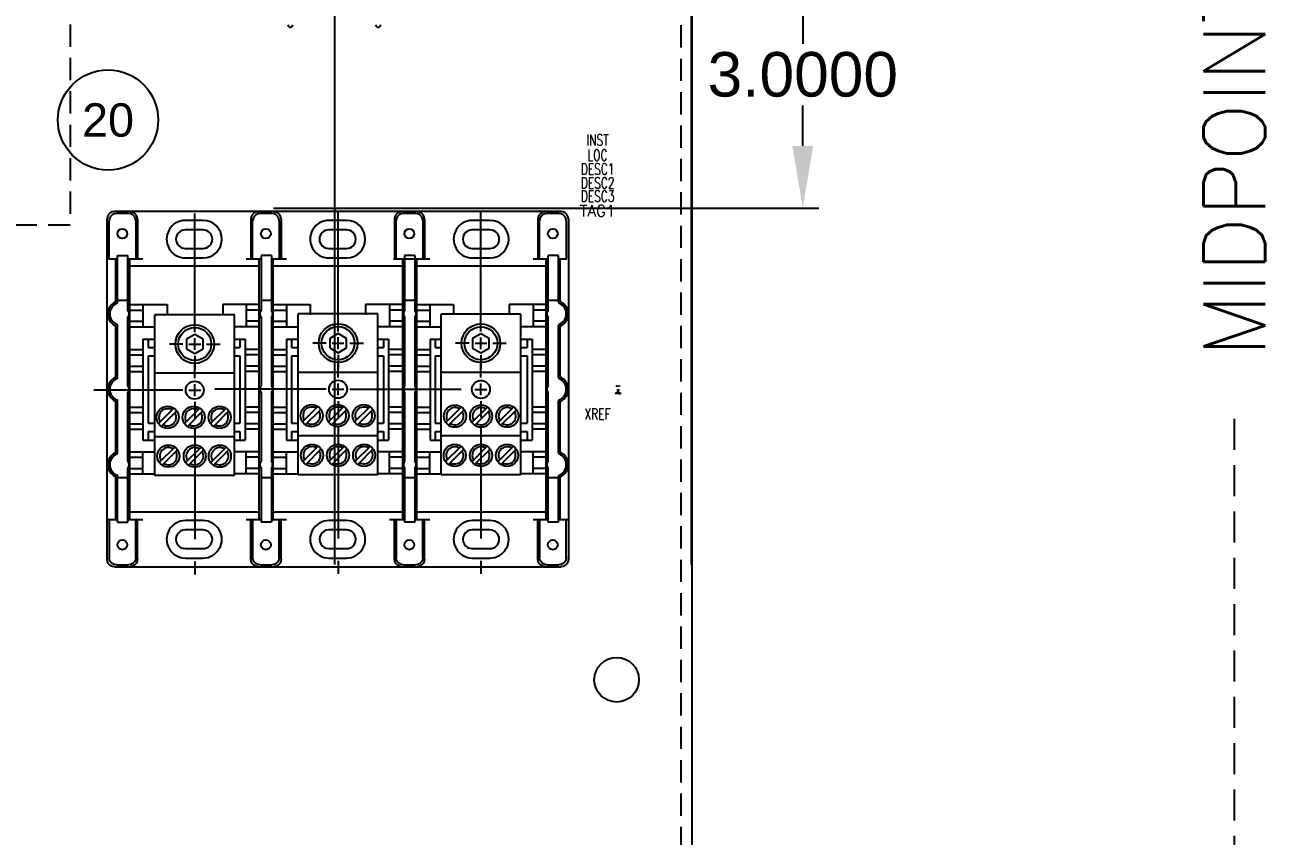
# Model space of a CAD drawing. Header units: inches. Extents: x -0.2 to 94.8, y -0.3 to 60.7.
# Drawn here: x 33.8 to 47.72, y 19.95 to 29.06 of the extents above; entities that cross this region are included whole.
import ezdxf
from ezdxf.enums import TextEntityAlignment as Align

# ---------------------------------------------------------------- set-up
doc = ezdxf.new("R2010")
doc.units = ezdxf.units.IN
doc.header["$MEASUREMENT"] = 0
for name, pattern in [('CENTER', [2, 1.25, -0.25, 0.25, -0.25]), ('HIDDEN', [0.375, 0.25, -0.125]), ('HIDDEN2', [0.1875, 0.125, -0.0625])]:
    doc.linetypes.add(name, pattern=pattern)
for name, color, linetype in [('02___PRT_ALL_AXES', 7, 'Continuous'), ('71', 1, 'Continuous'), ('Centerline', 40, 'CENTER'), ('DEFAULT_2', 8, 'HIDDEN'), ('MISC', 7, 'Continuous'), ('OBJECT', 7, 'Continuous'), ('PB', 7, 'Continuous'), ('PBAL', 52, 'Continuous'), ('PITEM', 20, 'Continuous'), ('PSYMS', 2, 'Continuous')]:
    doc.layers.add(name, color=color, linetype=linetype)
doc.layers.add('MidPoint', color=210, linetype='HIDDEN2', plot=False)
doc.styles.add('Fields', font='simplex.shx', dxfattribs={"height": 0.185})
doc.styles.get("Standard").update_dxf_attribs({"font": 'arial.ttf'})
doc.styles.add('WD', font='romans.shx', dxfattribs={"height": 0.185})
doc.dimstyles.get("Standard").update_dxf_attribs({"dimtxt": 0.18, "dimasz": 0.18, "dimexe": 0.18, "dimexo": 0.0625, "dimgap": 0.09, "dimtad": 0, "dimtih": 1, "dimtoh": 1, "dimdec": 4, "dimzin": 0, "dimdsep": 46, "dimtxsty": 'Standard', "dimcen": 0.09, "dimadec": 0, "dimazin": 0, "dimtfac": 1, "dimtdec": 4, "dimtofl": 0, "dimtmove": 0, "dimatfit": 3, "dimfxl": 1, "dimtolj": 1, "dimtzin": 0, "dimarcsym": 0})

# ---------------------------------------------------------------- blocks, each defined once
blk = doc.blocks.new('RG_Master_Ver_4_2_2')
at = {"layer": 'MidPoint'}
blk.add_line((17.1412, 8.956), (17.1412, 1.581), dxfattribs=at)
at = {"style": 'Fields'}
for tag, p in [('DESCRIPTION_3', (13.1158, 1.307)), ('DRN_3', (15.4724, 1.307)), ('CHK_3', (16.5293, 1.307)), ('APP_3', (17.5522, 1.307)), ('DATE_3', (18.8294, 1.307)), ('DRAWING_DESC', (32.2295, 1.2455)), ('CUSTOMER', (28.9966, 1.2135)), ('DESCRIPTION_2', (13.1158, 0.9513)), ('DRN_2', (15.4724, 0.9513)), ('CHK_2', (16.5293, 0.9513)), ('APP_2', (17.5522, 0.9513)), ('DATE_2', (18.8294, 0.9513)), ('SIZE', (30.7145, 0.8944)), ('DRAWING_#', (32.125, 0.8944)), ('REV', (33.5429, 0.8944)), ('DESCRIPTION_1', (13.1158, 0.5956)), ('DRN_1', (15.4724, 0.5956)), ('CHK_1', (16.5293, 0.5956)), ('APP_1', (17.5522, 0.5956)), ('DATE_1', (18.8294, 0.5956)), ('PROJECT_#', (28.9813, 0.5809)), ('DRN_BY', (30.875, 0.5245)), ('CHK_BY', (31.7615, 0.5245)), ('APP_BY', (32.75, 0.5245)), ('SCALE', (33.6518, 0.5245)), ('PROJECT_NAME', (29.021, 0.1759)), ('SHEETNUM', (32.7527, 0.1759)), ('TTL_SHTS', (33.5471, 0.1759))]:
    blk.add_attdef(tag, text='', height=0.125, dxfattribs=at).set_placement(p, align=Align.CENTER)
at = {"style": 'Fields', "flags": 9}
blk.add_attdef('WD_TB', (9.9529, 0.1939), '', height=0.0638, dxfattribs=at)
at = {"layer": 'MidPoint', "insert": (17.0162, 9.206), "char_height": 0.25, "attachment_point": 1, "rotation": 90, "style": 'Fields'}
blk.add_mtext_dynamic_manual_height_columns('MIDPOINT WILL NOT PRINT', width=5.375, gutter_width=0.575, heights=[0], dxfattribs=at)
blk = doc.blocks.new('*D177')
at = {"layer": 'Defpoints', "color": 0, "transparency": 16777216}
for p in [(36.531, 30), (36.531, 27), (42.531, 27)]:
    blk.add_point(p, dxfattribs=at)
at = {"layer": 'PSYMS', "color": 0, "lineweight": -2, "transparency": 16777216}
for p, q in [((36.594, 30), (42.711, 30)), ((42.531, 29.3), (42.531, 28.845)), ((42.531, 27.7), (42.531, 28.155)), ((36.594, 27), (42.711, 27))]:
    blk.add_line(p, q, dxfattribs=at)
at = {"layer": 'PSYMS', "color": 0, "transparency": 16777216}
for points in [[(42.415, 29.3), (42.648, 29.3), (42.531, 30)], [(42.415, 27.7), (42.648, 27.7), (42.531, 27)]]:
    blk.add_solid(points, dxfattribs=at)
at = {"layer": 'PSYMS', "color": 0, "transparency": 16777216, "insert": (42.531, 28.5), "char_height": 0.5, "attachment_point": 5}
blk.add_mtext('\\A1;3.0000', dxfattribs=at)
blk = doc.blocks.new('HDIN1BFFC')
at = {"layer": 'MISC', "color": 4, "linetype": 'HIDDEN'}
for p in [(23.5, 1.125), (0, -1.125)]:
    blk.add_line(p, (23.5, -1.125), dxfattribs=at)

msp = doc.modelspace()

# ---------------------------------------------------------------- linework, layer by layer
at = {"color": 3, "linetype": 'Continuous'}
msp.add_line((41.28602, 36.17906), (41.28602, 7.23233), dxfattribs=at)
at = {"ltscale": 0.5}
for p, q in [((34.72925, 26.90605), (34.7252, 26.88049)), ((34.7252, 23.05488), (34.7252, 26.88049)), ((34.74099, 26.92907), (34.72925, 26.90605)), ((34.75925, 26.94734), (34.74099, 26.92907)), ((34.7524, 26.88292), (34.74834, 26.85735)), ((34.76412, 26.90592), (34.7524, 26.88292)), ((34.78228, 26.95907), (34.75925, 26.94734)), ((34.78241, 26.9242), (34.76412, 26.90592)), ((34.80783, 26.96313), (34.78228, 26.95907)), ((34.80541, 26.93593), (34.78241, 26.9242)), ((34.83097, 26.93998), (34.80541, 26.93593)), ((39.81791, 26.96313), (34.80783, 26.96313)), ((34.9651, 26.93998), (34.83097, 26.93998)), ((34.99066, 26.93593), (34.9651, 26.93998)), ((35.01053, 26.95583), (34.98499, 26.95988)), ((35.01366, 26.9242), (34.99066, 26.93593)), ((35.03356, 26.94409), (35.01053, 26.95583)), ((35.03195, 26.90592), (35.01366, 26.9242)), ((35.04367, 26.88292), (35.03195, 26.90592)), ((35.05184, 26.92581), (35.03356, 26.94409)), ((35.04773, 26.85735), (35.04367, 26.88292)), ((35.06358, 26.90278), (35.05184, 26.92581)), ((35.06762, 26.87725), (35.06358, 26.90278)), ((35.06762, 26.87725), (35.06762, 26.43235)), ((35.80244, 26.86257), (35.60332, 26.86257)), ((36.34238, 26.90278), (36.33834, 26.87725)), ((36.33834, 26.87725), (36.33834, 26.43235)), ((36.35412, 26.92581), (36.34238, 26.90278)), ((36.3724, 26.94409), (36.35412, 26.92581)), ((36.36229, 26.88292), (36.35823, 26.85735)), ((36.37401, 26.90592), (36.36229, 26.88292)), ((36.39544, 26.95583), (36.3724, 26.94409)), ((36.3923, 26.9242), (36.37401, 26.90592)), ((36.4153, 26.93593), (36.3923, 26.9242)), ((36.42097, 26.95988), (36.39544, 26.95583)), ((36.44086, 26.93998), (36.4153, 26.93593)), ((36.57499, 26.93998), (36.44086, 26.93998)), ((36.60055, 26.93593), (36.57499, 26.93998)), ((36.62042, 26.95583), (36.59488, 26.95988)), ((36.62355, 26.9242), (36.60055, 26.93593)), ((36.64345, 26.94409), (36.62042, 26.95583)), ((36.64184, 26.90592), (36.62355, 26.9242)), ((36.65356, 26.88292), (36.64184, 26.90592)), ((36.66173, 26.92581), (36.64345, 26.94409)), ((36.65762, 26.85735), (36.65356, 26.88292)), ((36.67347, 26.90278), (36.66173, 26.92581)), ((36.67751, 26.87725), (36.67347, 26.90278)), ((36.67751, 26.87725), (36.67751, 26.43235)), ((37.41233, 26.86257), (37.21321, 26.86257)), ((37.95227, 26.90278), (37.94823, 26.87725)), ((37.94823, 26.87725), (37.94823, 26.43235)), ((37.96401, 26.92581), (37.95227, 26.90278)), ((37.98229, 26.94409), (37.96401, 26.92581)), ((37.97218, 26.88292), (37.96812, 26.85735)), ((37.9839, 26.90592), (37.97218, 26.88292)), ((38.00533, 26.95583), (37.98229, 26.94409)), ((38.00219, 26.9242), (37.9839, 26.90592)), ((38.02519, 26.93593), (38.00219, 26.9242)), ((38.03086, 26.95988), (38.00533, 26.95583)), ((38.05075, 26.93998), (38.02519, 26.93593)), ((38.18488, 26.93998), (38.05075, 26.93998)), ((38.21044, 26.93593), (38.18488, 26.93998)), ((38.23031, 26.95583), (38.20477, 26.95988)), ((38.23344, 26.9242), (38.21044, 26.93593)), ((38.25334, 26.94409), (38.23031, 26.95583)), ((38.25173, 26.90592), (38.23344, 26.9242)), ((38.26345, 26.88292), (38.25173, 26.90592)), ((38.27162, 26.92581), (38.25334, 26.94409)), ((38.26751, 26.85735), (38.26345, 26.88292)), ((38.28336, 26.90278), (38.27162, 26.92581)), ((38.2874, 26.87725), (38.28336, 26.90278)), ((38.2874, 26.87725), (38.2874, 26.43235)), ((39.02222, 26.86257), (38.8231, 26.86257)), ((39.56217, 26.90278), (39.55812, 26.87725)), ((39.55812, 26.87725), (39.55812, 26.43235)), ((39.5739, 26.92581), (39.56217, 26.90278)), ((39.59218, 26.94409), (39.5739, 26.92581)), ((39.58207, 26.88292), (39.57801, 26.85735)), ((39.59379, 26.90592), (39.58207, 26.88292)), ((39.61522, 26.95583), (39.59218, 26.94409)), ((39.61208, 26.9242), (39.59379, 26.90592)), ((39.63508, 26.93593), (39.61208, 26.9242)), ((39.64075, 26.95988), (39.61522, 26.95583)), ((39.66064, 26.93998), (39.63508, 26.93593)), ((39.79477, 26.93998), (39.66064, 26.93998)), ((39.82033, 26.93593), (39.79477, 26.93998)), ((39.84347, 26.95907), (39.81791, 26.96313)), ((39.84333, 26.9242), (39.82033, 26.93593)), ((39.86162, 26.90592), (39.84333, 26.9242)), ((39.86649, 26.94734), (39.84347, 26.95907)), ((39.87334, 26.88292), (39.86162, 26.90592)), ((39.88476, 26.92907), (39.86649, 26.94734)), ((39.8774, 26.85735), (39.87334, 26.88292)), ((39.89649, 26.90605), (39.88476, 26.92907)), ((39.90054, 26.88049), (39.89649, 26.90605)), ((39.90054, 26.88049), (39.90054, 23.05488)), ((34.74834, 26.43235), (34.74834, 26.85735)), ((35.04773, 26.85735), (35.04773, 26.43235)), ((35.80145, 26.75703), (35.60233, 26.75703)), ((36.35823, 26.43235), (36.35823, 26.85735)), ((36.65762, 26.85735), (36.65762, 26.43235)), ((37.41134, 26.75703), (37.21222, 26.75703)), ((37.96812, 26.43235), (37.96812, 26.85735)), ((38.26751, 26.85735), (38.26751, 26.43235)), ((39.02123, 26.75703), (38.82211, 26.75703)), ((39.57801, 26.43235), (39.57801, 26.85735)), ((39.8774, 26.85735), (39.8774, 26.43235)), ((34.8433, 25.9453), (34.8433, 26.46919)), ((34.8433, 26.46919), (34.95879, 26.46919)), ((34.95879, 25.85521), (34.95879, 26.46919)), ((35.60233, 26.54796), (35.80145, 26.54796)), ((36.56917, 26.46919), (36.45368, 26.46919)), ((36.45368, 26.46919), (36.45368, 25.85521)), ((36.56917, 26.46919), (36.56917, 25.85521)), ((37.21222, 26.54796), (37.41134, 26.54796)), ((38.06357, 26.46919), (38.06357, 25.85521)), ((38.17906, 26.46919), (38.06357, 26.46919)), ((38.17906, 26.46919), (38.17906, 25.85521)), ((38.82211, 26.54796), (39.02123, 26.54796)), ((39.67396, 25.85521), (39.67396, 26.46919)), ((39.78945, 26.46919), (39.67396, 26.46919)), ((39.78945, 25.94596), (39.78945, 26.46919)), ((34.74064, 26.43235), (34.8433, 26.43235)), ((34.82237, 25.9593), (34.82237, 26.43235)), ((34.95879, 26.43235), (35.12754, 26.43235)), ((36.42853, 26.34783), (34.97525, 26.34783)), ((34.97971, 23.51075), (34.97971, 26.43235)), ((35.60332, 26.44242), (35.80244, 26.44242)), ((36.28543, 26.43235), (36.45368, 26.43235)), ((36.34759, 26.43235), (36.45368, 26.43235)), ((36.43276, 23.51075), (36.43276, 26.43235)), ((36.56917, 26.43235), (36.73743, 26.43235)), ((38.03842, 26.34783), (36.58514, 26.34783)), ((36.5901, 23.51075), (36.5901, 26.43235)), ((37.21321, 26.44242), (37.41233, 26.44242)), ((37.93758, 26.43235), (38.34732, 26.43235)), ((38.04265, 23.51075), (38.04265, 26.43235)), ((38.17906, 26.43235), (38.34732, 26.43235)), ((39.64831, 26.34783), (38.19503, 26.34783)), ((38.19999, 23.51075), (38.19999, 26.43235)), ((38.8231, 26.44242), (39.02222, 26.44242)), ((39.50521, 26.43235), (39.67396, 26.43235)), ((39.65304, 23.51075), (39.65304, 26.43235)), ((39.78945, 26.43235), (39.8837, 26.43235)), ((39.81038, 25.9593), (39.81038, 26.43235)), ((34.95879, 25.96292), (34.8433, 25.96292)), ((34.97971, 25.91824), (35.40093, 25.91824)), ((35.12754, 25.91824), (35.12754, 25.66934)), ((35.40093, 25.91824), (35.40093, 25.80362)), ((36.02349, 25.91824), (36.02349, 25.80362)), ((36.43325, 25.91824), (36.02349, 25.91824)), ((36.28543, 25.91824), (36.28543, 25.66934)), ((36.56917, 25.96292), (36.45368, 25.96292)), ((36.5901, 25.91824), (37.00179, 25.91824)), ((36.73743, 25.91824), (36.73743, 25.66934)), ((37.00179, 25.91824), (37.00179, 25.80362)), ((37.62434, 25.91824), (37.62434, 25.80362)), ((38.04265, 25.91824), (37.62434, 25.91824)), ((37.89532, 25.91824), (37.89532, 25.66934)), ((38.17906, 25.96292), (38.06357, 25.96292)), ((38.19949, 25.91824), (38.61253, 25.91824)), ((38.34732, 25.91824), (38.34732, 25.66934)), ((38.61253, 25.91824), (38.61253, 25.81215)), ((39.23508, 25.91824), (39.23508, 25.81216)), ((39.65304, 25.91824), (39.23508, 25.91824)), ((39.50521, 25.91824), (39.50521, 25.66934)), ((39.78945, 25.96292), (39.67396, 25.96292)), ((34.95879, 25.00895), (34.95879, 25.77195)), ((34.97971, 25.85651), (35.12754, 25.85651)), ((35.26166, 23.99859), (35.26166, 25.80362)), ((36.1561, 25.80362), (35.26166, 25.80362)), ((36.1561, 23.99859), (36.1561, 25.80362)), ((36.43325, 25.85651), (36.28543, 25.85651)), ((36.45368, 25.77195), (36.45368, 25.00895)), ((36.56917, 25.77195), (36.56917, 25.00895)), ((36.5901, 25.85651), (36.73743, 25.85651)), ((37.76368, 25.8135), (36.86924, 25.81349)), ((36.86924, 24.00847), (36.86924, 25.8135)), ((37.76368, 24.00847), (37.76368, 25.8135)), ((38.04265, 25.85651), (37.89532, 25.85651)), ((38.06357, 25.77195), (38.06357, 25.00895)), ((38.17906, 25.77195), (38.17906, 25.00895)), ((38.19949, 25.85651), (38.34732, 25.85651)), ((39.36674, 25.81216), (38.4723, 25.81215)), ((38.4723, 24.00713), (38.4723, 25.81215)), ((39.36674, 24.00713), (39.36674, 25.81216)), ((39.65304, 25.85651), (39.50521, 25.85651)), ((39.67396, 25.00895), (39.67396, 25.77195)), ((34.82237, 25.11304), (34.82237, 25.66786)), ((34.8433, 25.09904), (34.8433, 25.68186)), ((34.97971, 25.73106), (35.12754, 25.73106)), ((34.97971, 25.66934), (35.26166, 25.66934)), ((36.43325, 25.66934), (36.1561, 25.66934)), ((36.43325, 25.73106), (36.28543, 25.73106)), ((36.5901, 25.73106), (36.73743, 25.73106)), ((36.5901, 25.66934), (36.86924, 25.66934)), ((38.04265, 25.66934), (37.76368, 25.66934)), ((38.04265, 25.73106), (37.89532, 25.73106)), ((38.19949, 25.73106), (38.34732, 25.73106)), ((38.19949, 25.66934), (38.4723, 25.66934)), ((39.65304, 25.66934), (39.36674, 25.66934)), ((39.65304, 25.73106), (39.50521, 25.73106)), ((39.78945, 25.09904), (39.78945, 25.68186)), ((39.81038, 25.11304), (39.81038, 25.66786)), ((35.126, 25.52946), (35.26166, 25.52946)), ((35.126, 25.52946), (35.126, 24.39745)), ((35.18406, 25.52946), (35.18406, 25.43538)), ((35.70888, 25.58256), (35.61579, 25.52881)), ((35.61579, 25.52881), (35.61579, 25.42133)), ((35.80197, 25.52881), (35.70888, 25.58256)), ((35.80197, 25.42133), (35.80197, 25.52881)), ((36.1561, 25.52946), (36.27276, 25.52946)), ((36.2147, 25.52946), (36.2147, 25.43538)), ((36.27276, 25.52946), (36.27276, 24.39745)), ((36.73728, 25.52946), (36.73728, 24.39745)), ((36.73728, 25.52946), (36.86924, 25.52946)), ((36.79534, 25.52946), (36.79534, 25.43538)), ((37.31646, 25.59244), (37.22337, 25.53869)), ((37.22337, 25.53869), (37.22337, 25.4312)), ((37.40955, 25.53869), (37.31646, 25.59244)), ((37.40955, 25.4312), (37.40955, 25.53869)), ((37.76368, 25.52946), (37.88404, 25.52946)), ((37.82598, 25.52946), (37.82598, 25.43538)), ((37.88404, 25.52946), (37.88404, 24.39745)), ((38.34855, 25.52946), (38.4723, 25.52946)), ((38.34855, 25.52946), (38.34855, 24.39745)), ((38.40662, 25.52946), (38.40662, 25.43538)), ((38.91952, 25.5911), (38.82644, 25.53735)), ((38.82644, 25.53735), (38.82644, 25.42986)), ((39.01261, 25.53735), (38.91952, 25.5911)), ((39.01261, 25.42986), (39.01261, 25.53735)), ((39.36674, 25.52946), (39.49532, 25.52946)), ((39.43725, 25.52946), (39.43725, 25.43538)), ((39.49532, 25.52946), (39.49532, 24.39745)), ((34.97971, 25.41534), (35.126, 25.41534)), ((34.97971, 25.35361), (35.12754, 25.35361)), ((35.18406, 25.43538), (35.26166, 25.43538)), ((35.18406, 25.34131), (35.26166, 25.34131)), ((35.18406, 25.34131), (35.18406, 24.58559)), ((35.61579, 25.42133), (35.70888, 25.36758)), ((35.70888, 25.36758), (35.80197, 25.42133)), ((36.1561, 25.43538), (36.2147, 25.43538)), ((36.1561, 25.34131), (36.2147, 25.34131)), ((36.2147, 25.34131), (36.2147, 24.58559)), ((36.43325, 25.41534), (36.27276, 25.41534)), ((36.43325, 25.35361), (36.28543, 25.35361)), ((36.5901, 25.41534), (36.73728, 25.41534)), ((36.5901, 25.35361), (36.73743, 25.35361)), ((36.79534, 25.43538), (36.86924, 25.43538)), ((36.79534, 25.34131), (36.79534, 24.58559)), ((36.79534, 25.34131), (36.86924, 25.34131)), ((37.22337, 25.4312), (37.31646, 25.37746)), ((37.31646, 25.37746), (37.40955, 25.4312)), ((37.76368, 25.43538), (37.82598, 25.43538)), ((37.76368, 25.34131), (37.82598, 25.34131)), ((37.82598, 25.34131), (37.82598, 24.58559)), ((38.04265, 25.41534), (37.88404, 25.41534)), ((38.04265, 25.35361), (37.89532, 25.35361)), ((38.19949, 25.41534), (38.34855, 25.41534)), ((38.19949, 25.35361), (38.34732, 25.35361)), ((38.40662, 25.43538), (38.4723, 25.43538)), ((38.40662, 25.34131), (38.4723, 25.34131)), ((38.40662, 25.34131), (38.40662, 24.58559)), ((38.82644, 25.42986), (38.91952, 25.37612)), ((38.91952, 25.37612), (39.01261, 25.42986)), ((39.36674, 25.43538), (39.43725, 25.43538)), ((39.36674, 25.34131), (39.43725, 25.34131)), ((39.43725, 25.34131), (39.43725, 24.58559)), ((39.65304, 25.41534), (39.49532, 25.41534)), ((39.65304, 25.35361), (39.50521, 25.35361)), ((34.97971, 25.22817), (35.12754, 25.22817)), ((36.43325, 25.22817), (36.28543, 25.22817)), ((36.5901, 25.22817), (36.73743, 25.22817)), ((38.04265, 25.22817), (37.89532, 25.22817)), ((38.19949, 25.22817), (38.34732, 25.22817)), ((39.65304, 25.22817), (39.50521, 25.22817)), ((34.97971, 25.16644), (35.126, 25.16644)), ((36.1561, 25.14652), (35.26166, 25.14652)), ((36.43325, 25.16644), (36.27276, 25.16644)), ((36.5901, 25.16644), (36.73728, 25.16644)), ((37.76368, 25.1564), (36.86924, 25.1564)), ((38.04265, 25.16644), (37.88404, 25.16644)), ((38.19949, 25.16644), (38.34855, 25.16644)), ((39.36674, 25.15506), (38.4723, 25.15506)), ((39.65304, 25.16644), (39.49532, 25.16644)), ((34.95879, 24.16268), (34.95879, 24.92569)), ((36.45368, 24.92569), (36.45368, 24.16268)), ((36.56917, 24.92569), (36.56917, 24.16268)), ((38.06357, 24.92569), (38.06357, 24.16268)), ((38.17906, 24.92569), (38.17906, 24.16268)), ((39.67396, 24.16268), (39.67396, 24.92569)), ((34.82237, 24.26678), (34.82237, 24.82159)), ((34.8433, 24.25278), (34.8433, 24.8356)), ((35.63681, 24.8867), (35.63681, 24.8867)), ((35.63681, 24.8867), (35.63681, 24.8867)), ((35.63681, 24.8867), (35.63681, 24.8867)), ((35.63681, 24.8867), (35.63681, 24.8867)), ((35.63681, 24.8867), (35.63681, 24.8867)), ((36.91747, 24.60046), (37.09059, 24.77359)), ((36.91747, 24.60046), (37.09059, 24.77359)), ((37.20984, 24.60039), (37.38297, 24.77352)), ((37.20984, 24.60039), (37.38297, 24.77352)), ((37.24439, 24.89658), (37.24439, 24.89658)), ((37.24439, 24.89658), (37.24439, 24.89658)), ((37.24439, 24.89658), (37.24439, 24.89658)), ((37.24439, 24.89658), (37.24439, 24.89658)), ((37.24439, 24.89658), (37.24439, 24.89658)), ((39.78945, 24.25278), (39.78945, 24.8356)), ((39.81038, 24.26678), (39.81038, 24.82159)), ((34.97971, 24.7682), (35.126, 24.7682)), ((34.97971, 24.70647), (35.12754, 24.70647)), ((35.30145, 24.58215), (35.47458, 24.75528)), ((35.33313, 24.55048), (35.50625, 24.7236)), ((35.59383, 24.58208), (35.76695, 24.75521)), ((35.62551, 24.55041), (35.79863, 24.72353)), ((35.91791, 24.55041), (36.09103, 24.72353)), ((36.43325, 24.7682), (36.27276, 24.7682)), ((36.43325, 24.70647), (36.28543, 24.70647)), ((36.5901, 24.7682), (36.73728, 24.7682)), ((36.5901, 24.70647), (36.73743, 24.70647)), ((36.94915, 24.56879), (37.12227, 24.74191)), ((36.94915, 24.56879), (37.12227, 24.74191)), ((37.24152, 24.56872), (37.41464, 24.74184)), ((37.24152, 24.56872), (37.41464, 24.74184)), ((37.53392, 24.56872), (37.70704, 24.74184)), ((37.53392, 24.56872), (37.70704, 24.74184)), ((38.04265, 24.7682), (37.88404, 24.7682)), ((38.04265, 24.70647), (37.89532, 24.70647)), ((38.19949, 24.7682), (38.34855, 24.7682)), ((38.19949, 24.70647), (38.34732, 24.70647)), ((38.52591, 24.59491), (38.69904, 24.76803)), ((38.5576, 24.56323), (38.73072, 24.73635)), ((38.81923, 24.59484), (38.99236, 24.76796)), ((38.85091, 24.56316), (39.02403, 24.73629)), ((39.14426, 24.56316), (39.31738, 24.73629)), ((39.65304, 24.7682), (39.49532, 24.7682)), ((39.65304, 24.70647), (39.50521, 24.70647)), ((34.97971, 24.58102), (35.12754, 24.58102)), ((34.97971, 24.5193), (35.126, 24.5193)), ((35.18406, 24.58559), (35.26166, 24.58559)), ((36.1561, 24.58559), (36.2147, 24.58559)), ((36.43325, 24.5193), (36.27276, 24.5193)), ((36.43325, 24.58102), (36.28543, 24.58102)), ((36.5901, 24.58102), (36.73743, 24.58102)), ((36.5901, 24.5193), (36.73728, 24.5193)), ((36.79534, 24.58559), (36.86924, 24.58559)), ((37.76368, 24.58559), (37.82598, 24.58559)), ((38.04265, 24.5193), (37.88404, 24.5193)), ((38.04265, 24.58102), (37.89532, 24.58102)), ((38.19949, 24.58102), (38.34732, 24.58102)), ((38.19949, 24.5193), (38.34855, 24.5193)), ((38.40662, 24.58559), (38.4723, 24.58559)), ((39.36674, 24.58559), (39.43725, 24.58559)), ((39.65304, 24.5193), (39.49532, 24.5193)), ((39.65304, 24.58102), (39.50521, 24.58102)), ((35.126, 24.39745), (35.26166, 24.39745)), ((35.18406, 24.49152), (35.26166, 24.49152)), ((35.18406, 24.49152), (35.18406, 24.39745)), ((36.1561, 24.43467), (35.26166, 24.43466)), ((36.1561, 24.49152), (36.2147, 24.49152)), ((36.1561, 24.39745), (36.27276, 24.39745)), ((36.2147, 24.49152), (36.2147, 24.39745)), ((36.73728, 24.39745), (36.86924, 24.39745)), ((36.79534, 24.49152), (36.79534, 24.39745)), ((36.79534, 24.49152), (36.86924, 24.49152)), ((37.76368, 24.44455), (36.86924, 24.44454)), ((37.76368, 24.49152), (37.82598, 24.49152)), ((37.76368, 24.39745), (37.88404, 24.39745)), ((37.82598, 24.49152), (37.82598, 24.39745)), ((38.34855, 24.39745), (38.4723, 24.39745)), ((38.40662, 24.49152), (38.4723, 24.49152)), ((38.40662, 24.49152), (38.40662, 24.39745)), ((39.36674, 24.4432), (38.4723, 24.4432)), ((39.36674, 24.49152), (39.43725, 24.49152)), ((39.36674, 24.39745), (39.49532, 24.39745)), ((39.43725, 24.49152), (39.43725, 24.39745)), ((34.97971, 24.2653), (35.26166, 24.2653)), ((35.12754, 24.0164), (35.12754, 24.2653)), ((35.31024, 24.14597), (35.48337, 24.3191)), ((35.34193, 24.11429), (35.51505, 24.28742)), ((35.60648, 24.1459), (35.7796, 24.31903)), ((35.63816, 24.11422), (35.81128, 24.28735)), ((35.91897, 24.11422), (36.0921, 24.28735)), ((36.43325, 24.2653), (36.1561, 24.2653)), ((36.28543, 24.0164), (36.28543, 24.2653)), ((36.5901, 24.2653), (36.86924, 24.2653)), ((36.73743, 24.0164), (36.73743, 24.2653)), ((36.92169, 24.15585), (37.09481, 24.32898)), ((36.92169, 24.15585), (37.09481, 24.32898)), ((36.95337, 24.12417), (37.12649, 24.2973)), ((37.21406, 24.15578), (37.38718, 24.32891)), ((37.21406, 24.15578), (37.38718, 24.32891)), ((37.24574, 24.1241), (37.41886, 24.29723)), ((37.24574, 24.1241), (37.41886, 24.29723)), ((37.53814, 24.1241), (37.71126, 24.29723)), ((37.53814, 24.1241), (37.71126, 24.29723)), ((38.04265, 24.2653), (37.76368, 24.2653)), ((37.89532, 24.0164), (37.89532, 24.2653)), ((38.19949, 24.2653), (38.4723, 24.2653)), ((38.34732, 24.0164), (38.34732, 24.2653)), ((38.52381, 24.15451), (38.69693, 24.32763)), ((38.55549, 24.12283), (38.72861, 24.29596)), ((38.81712, 24.15444), (38.99025, 24.32757)), ((38.84881, 24.12276), (39.02193, 24.29589)), ((39.14215, 24.12276), (39.31527, 24.29589)), ((39.65304, 24.2653), (39.36674, 24.2653)), ((39.50521, 24.0164), (39.50521, 24.2653)), ((34.95879, 23.47391), (34.95879, 24.07943)), ((34.97971, 24.20357), (35.12754, 24.20357)), ((34.97971, 24.07813), (35.12754, 24.07813)), ((36.43325, 24.20357), (36.28543, 24.20357)), ((36.43325, 24.07813), (36.28543, 24.07813)), ((36.45368, 24.07943), (36.45368, 23.47391)), ((36.56917, 24.07943), (36.56917, 23.47391)), ((36.5901, 24.20357), (36.73743, 24.20357)), ((36.5901, 24.07813), (36.73743, 24.07813)), ((38.04265, 24.20357), (37.89532, 24.20357)), ((38.04265, 24.07813), (37.89532, 24.07813)), ((38.06357, 24.07943), (38.06357, 23.47391)), ((38.17906, 24.07943), (38.17906, 23.47391)), ((38.19949, 24.20357), (38.34732, 24.20357)), ((38.19949, 24.07813), (38.34732, 24.07813)), ((39.65304, 24.20357), (39.50521, 24.20357)), ((39.65304, 24.07813), (39.50521, 24.07813)), ((39.67396, 23.47391), (39.67396, 24.07943)), ((34.82237, 23.51075), (34.82237, 23.97533)), ((34.8433, 23.47391), (34.8433, 23.98933)), ((34.95879, 23.97171), (34.8433, 23.97171)), ((34.97971, 24.0164), (35.26166, 24.0164)), ((36.15574, 23.99859), (35.26166, 23.99859)), ((36.43325, 24.0164), (36.1561, 24.0164)), ((36.56917, 23.97171), (36.45368, 23.97171)), ((36.5901, 24.0164), (36.86924, 24.0164)), ((37.76209, 24.00847), (36.86924, 24.00847)), ((38.04265, 24.0164), (37.76368, 24.0164)), ((38.17906, 23.97171), (38.06357, 23.97171)), ((38.19949, 24.0164), (38.4723, 24.0164)), ((39.36491, 24.00713), (38.4723, 24.00713)), ((39.65304, 24.0164), (39.36674, 24.0164)), ((39.78945, 23.97171), (39.67396, 23.97171)), ((39.78945, 23.47391), (39.78945, 23.98933)), ((39.81038, 23.51075), (39.81038, 23.97533)), ((36.42853, 23.58751), (34.97525, 23.5875)), ((38.03842, 23.58751), (36.58514, 23.5875)), ((39.64831, 23.58751), (38.19503, 23.5875)), ((34.73139, 23.50688), (34.8433, 23.50688)), ((34.74834, 23.50688), (34.74834, 23.07802)), ((34.8433, 23.47391), (34.95879, 23.47391)), ((34.95879, 23.50688), (35.12754, 23.50688)), ((35.04773, 23.07802), (35.04773, 23.50688)), ((35.06762, 23.05812), (35.06762, 23.50688)), ((35.80145, 23.38741), (35.60233, 23.38741)), ((35.80244, 23.49294), (35.60332, 23.49294)), ((36.28543, 23.50688), (36.45368, 23.50688)), ((36.33834, 23.05812), (36.33834, 23.50688)), ((36.35823, 23.50688), (36.35823, 23.07802)), ((36.56917, 23.47391), (36.45368, 23.47391)), ((36.56917, 23.50688), (36.73743, 23.50688)), ((36.65762, 23.07802), (36.65762, 23.50688)), ((36.67751, 23.05812), (36.67751, 23.50688)), ((37.41134, 23.38741), (37.21222, 23.38741)), ((37.41233, 23.49294), (37.21321, 23.49294)), ((37.89532, 23.50688), (38.06357, 23.50688)), ((37.94823, 23.05812), (37.94823, 23.50688)), ((37.96812, 23.50688), (37.96812, 23.07802)), ((38.17906, 23.47391), (38.06357, 23.47391)), ((38.17906, 23.50688), (38.34732, 23.50688)), ((38.26751, 23.07802), (38.26751, 23.50688)), ((38.2874, 23.05812), (38.2874, 23.50688)), ((39.02123, 23.38741), (38.82211, 23.38741)), ((39.02222, 23.49294), (38.8231, 23.49294)), ((39.50521, 23.50688), (39.67396, 23.50688)), ((39.55812, 23.05812), (39.55812, 23.50688)), ((39.57801, 23.50688), (39.57801, 23.07802)), ((39.78945, 23.47391), (39.67396, 23.47391)), ((39.78945, 23.50688), (39.89435, 23.50688)), ((39.8774, 23.07802), (39.8774, 23.50688)), ((35.60233, 23.17833), (35.80145, 23.17833)), ((37.21222, 23.17833), (37.41134, 23.17833)), ((38.82211, 23.17833), (39.02123, 23.17833)), ((34.72925, 23.02932), (34.7252, 23.05488)), ((34.74099, 23.0063), (34.72925, 23.02932)), ((34.75925, 22.98803), (34.74099, 23.0063)), ((34.7524, 23.05245), (34.74834, 23.07802)), ((34.76412, 23.02945), (34.7524, 23.05245)), ((34.78228, 22.97629), (34.75925, 22.98803)), ((34.78241, 23.01117), (34.76412, 23.02945)), ((34.80783, 22.97224), (34.78228, 22.97629)), ((34.80541, 22.99944), (34.78241, 23.01117)), ((34.83097, 22.99539), (34.80541, 22.99944)), ((34.80783, 22.97224), (39.81791, 22.97224)), ((34.83097, 22.99539), (34.9651, 22.99539)), ((34.99066, 22.99944), (34.9651, 22.99539)), ((35.01053, 22.97954), (34.98499, 22.97549)), ((35.01366, 23.01117), (34.99066, 22.99944)), ((35.03356, 22.99128), (35.01053, 22.97954)), ((35.03195, 23.02945), (35.01366, 23.01117)), ((35.04367, 23.05245), (35.03195, 23.02945)), ((35.05184, 23.00956), (35.03356, 22.99128)), ((35.04773, 23.07802), (35.04367, 23.05245)), ((35.06358, 23.03259), (35.05184, 23.00956)), ((35.06762, 23.05812), (35.06358, 23.03259)), ((35.60332, 23.0728), (35.80244, 23.0728)), ((36.34238, 23.03259), (36.33834, 23.05812)), ((36.35412, 23.00956), (36.34238, 23.03259)), ((36.3724, 22.99128), (36.35412, 23.00956)), ((36.36229, 23.05245), (36.35823, 23.07802)), ((36.37401, 23.02945), (36.36229, 23.05245)), ((36.39544, 22.97954), (36.3724, 22.99128)), ((36.3923, 23.01117), (36.37401, 23.02945)), ((36.4153, 22.99944), (36.3923, 23.01117)), ((36.42097, 22.97549), (36.39544, 22.97954)), ((36.44086, 22.99539), (36.4153, 22.99944)), ((36.44086, 22.99539), (36.57499, 22.99539)), ((36.60055, 22.99944), (36.57499, 22.99539)), ((36.62042, 22.97954), (36.59488, 22.97549)), ((36.62355, 23.01117), (36.60055, 22.99944)), ((36.64345, 22.99128), (36.62042, 22.97954)), ((36.64184, 23.02945), (36.62355, 23.01117)), ((36.65356, 23.05245), (36.64184, 23.02945)), ((36.66173, 23.00956), (36.64345, 22.99128)), ((36.65762, 23.07802), (36.65356, 23.05245)), ((36.67347, 23.03259), (36.66173, 23.00956)), ((36.67751, 23.05812), (36.67347, 23.03259)), ((37.21321, 23.0728), (37.41233, 23.0728)), ((37.95227, 23.03259), (37.94823, 23.05812)), ((37.96401, 23.00956), (37.95227, 23.03259)), ((37.98229, 22.99128), (37.96401, 23.00956)), ((37.97218, 23.05245), (37.96812, 23.07802)), ((37.9839, 23.02945), (37.97218, 23.05245)), ((38.00533, 22.97954), (37.98229, 22.99128)), ((38.00219, 23.01117), (37.9839, 23.02945)), ((38.02519, 22.99944), (38.00219, 23.01117)), ((38.03086, 22.97549), (38.00533, 22.97954)), ((38.05075, 22.99539), (38.02519, 22.99944)), ((38.05075, 22.99539), (38.18488, 22.99539)), ((38.21044, 22.99944), (38.18488, 22.99539)), ((38.23031, 22.97954), (38.20477, 22.97549)), ((38.23344, 23.01117), (38.21044, 22.99944)), ((38.25334, 22.99128), (38.23031, 22.97954)), ((38.25173, 23.02945), (38.23344, 23.01117)), ((38.26345, 23.05245), (38.25173, 23.02945)), ((38.27162, 23.00956), (38.25334, 22.99128)), ((38.26751, 23.07802), (38.26345, 23.05245)), ((38.28336, 23.03259), (38.27162, 23.00956)), ((38.2874, 23.05812), (38.28336, 23.03259)), ((38.8231, 23.0728), (39.02222, 23.0728)), ((39.56217, 23.03259), (39.55812, 23.05812)), ((39.5739, 23.00956), (39.56217, 23.03259)), ((39.59218, 22.99128), (39.5739, 23.00956)), ((39.58207, 23.05245), (39.57801, 23.07802)), ((39.59379, 23.02945), (39.58207, 23.05245)), ((39.61522, 22.97954), (39.59218, 22.99128)), ((39.61208, 23.01117), (39.59379, 23.02945)), ((39.63508, 22.99944), (39.61208, 23.01117)), ((39.64075, 22.97549), (39.61522, 22.97954)), ((39.66064, 22.99539), (39.63508, 22.99944)), ((39.66064, 22.99539), (39.79477, 22.99539)), ((39.82033, 22.99944), (39.79477, 22.99539)), ((39.84347, 22.97629), (39.81791, 22.97224)), ((39.84333, 23.01117), (39.82033, 22.99944)), ((39.86162, 23.02945), (39.84333, 23.01117)), ((39.86649, 22.98803), (39.84347, 22.97629)), ((39.87334, 23.05245), (39.86162, 23.02945)), ((39.88476, 23.0063), (39.86649, 22.98803)), ((39.8774, 23.07802), (39.87334, 23.05245)), ((39.89649, 23.02932), (39.88476, 23.0063)), ((39.90054, 23.05488), (39.89649, 23.02932))]:
    msp.add_line(p, q, dxfattribs=at)
for points in [[(37.50224, 24.60039), (37.67536, 24.77352)], [(37.50224, 24.60039), (37.67536, 24.77352)], [(35.88622, 24.58208), (36.05935, 24.75521)], [(39.11258, 24.59484), (39.2857, 24.76796)], [(35.88729, 24.1459), (36.06042, 24.31903)], [(37.50646, 24.15578), (37.67958, 24.32891)], [(37.50646, 24.15578), (37.67958, 24.32891)], [(39.11047, 24.15444), (39.28359, 24.32757)]]:
    msp.add_lwpolyline(points, dxfattribs=at)
for centre, radius in [((34.89631, 26.71413), 0.05489), ((36.50625, 26.71419), 0.05484), ((38.11614, 26.71418), 0.05484), ((39.72612, 26.7143), 0.05475), ((35.70895, 25.47505), 0.21752), ((35.70891, 25.47517), 0.18565), ((37.31654, 25.48493), 0.21752), ((37.31649, 25.48505), 0.18565), ((38.9196, 25.48359), 0.21752), ((38.91955, 25.4837), 0.18565), ((35.70879, 24.95744), 0.10101), ((37.31637, 24.96732), 0.10101), ((38.91944, 24.96598), 0.10101), ((35.40383, 24.65281), 0.12448), ((35.69618, 24.65279), 0.1245), ((35.98857, 24.65262), 0.1245), ((37.01984, 24.67112), 0.12448), ((37.01984, 24.67112), 0.12448), ((37.31219, 24.6711), 0.1245), ((37.31219, 24.6711), 0.1245), ((37.60459, 24.67093), 0.1245), ((37.60459, 24.67093), 0.1245), ((38.62829, 24.66557), 0.12448), ((38.92158, 24.66554), 0.1245), ((39.21492, 24.66537), 0.1245), ((35.41262, 24.21663), 0.12448), ((35.70883, 24.21661), 0.1245), ((35.98964, 24.21644), 0.1245), ((37.02406, 24.22651), 0.12448), ((37.02406, 24.22651), 0.12448), ((37.31641, 24.22649), 0.1245), ((37.31641, 24.22649), 0.1245), ((37.60881, 24.22632), 0.1245), ((37.60881, 24.22632), 0.1245), ((38.62618, 24.22517), 0.12448), ((38.91947, 24.22514), 0.1245), ((39.21282, 24.22498), 0.1245), ((34.89646, 23.22115), 0.05474), ((36.50632, 23.22111), 0.05477), ((38.11621, 23.22111), 0.05477), ((39.72611, 23.22113), 0.05476)]:
    msp.add_circle(centre, radius, dxfattribs=at)
for centre, radius, start, end in [((35.60329, 26.65251), 0.21006, 89.990639, 270.009399), ((35.80239, 26.65248), 0.21006, 270.014374, 89.985649), ((37.21319, 26.65252), 0.21005, 89.995476, 270.004547), ((37.41228, 26.65249), 0.21006, 270.013397, 89.986626), ((38.82309, 26.65252), 0.21005, 89.997108, 270.002899), ((39.02219, 26.65249), 0.21007, 270.008362, 89.991646), ((35.60243, 26.65249), 0.10455, 90.059128, 269.940857), ((35.80133, 26.65252), 0.10456, 270.061157, 89.93885), ((37.21231, 26.65248), 0.10455, 90.054375, 269.945618), ((37.41129, 26.65254), 0.10458, 270.027649, 89.972366), ((38.82218, 26.65248), 0.10456, 90.040642, 269.959351), ((39.02117, 26.65254), 0.10458, 270.032043, 89.967941), ((34.88327, 25.81358), 0.14934, 117.491803, 242.508197), ((34.88327, 25.81358), 0.12777, 112.893049, 247.371804), ((34.80743, 25.9593), 0.01493, 297.491803, 0), ((34.82737, 25.94596), 0.01593, 292.893049, 0), ((39.80538, 25.94596), 0.01593, 180, 247.106951), ((39.74948, 25.81358), 0.12777, 292.628196, 67.106951), ((39.82531, 25.9593), 0.01493, 180, 242.508197), ((39.74948, 25.81358), 0.14934, 297.491803, 62.508197), ((34.90104, 25.81358), 0.07119, 324.212245, 35.787755), ((36.51143, 25.81358), 0.07119, 144.212245, 215.787755), ((36.51143, 25.81358), 0.07119, 324.212245, 35.787755), ((38.12132, 25.81358), 0.07119, 144.212245, 215.787755), ((38.12132, 25.81358), 0.07119, 324.212245, 35.787755), ((39.73171, 25.81358), 0.07119, 144.212245, 215.787755), ((34.80743, 25.66786), 0.01493, 0, 62.508197), ((34.82737, 25.6812), 0.01593, 0, 67.106951), ((39.80538, 25.6812), 0.01593, 112.893049, 180), ((39.82531, 25.66786), 0.01493, 117.491803, 180), ((34.88327, 24.96732), 0.14934, 117.491803, 242.508197), ((34.88327, 24.96732), 0.12777, 112.893049, 247.371804), ((34.80743, 25.11304), 0.01493, 297.491803, 0), ((34.82737, 25.0997), 0.01593, 292.893049, 0), ((39.80538, 25.0997), 0.01593, 180, 247.106951), ((39.74948, 24.96732), 0.12777, 292.628196, 67.106951), ((39.82531, 25.11304), 0.01493, 180, 242.508197), ((39.74948, 24.96732), 0.14934, 297.491803, 62.508197), ((34.90104, 24.96732), 0.07119, 324.212245, 35.787755), ((39.73171, 24.96732), 0.07119, 144.212245, 215.787755), ((34.80743, 24.82159), 0.01493, 0, 62.508197), ((34.82737, 24.83493), 0.01593, 0, 67.106951), ((39.80538, 24.83493), 0.01593, 112.893049, 180), ((39.82531, 24.82159), 0.01493, 117.491803, 180), ((35.4039, 24.65279), 0.09662, 58.463638, 211.529999), ((35.40397, 24.65275), 0.09652, 238.316803, 31.689423), ((35.69615, 24.65287), 0.09656, 58.353912, 211.644318), ((35.69636, 24.65274), 0.09658, 238.327515, 31.662994), ((35.98868, 24.65274), 0.09661, 58.46283, 211.535034), ((35.9885, 24.65298), 0.09665, 238.528015, 31.465721), ((37.01992, 24.6711), 0.09662, 58.463638, 211.529999), ((37.01992, 24.6711), 0.09662, 58.463638, 211.529999), ((37.01998, 24.67106), 0.09652, 238.316803, 31.689423), ((37.31216, 24.67118), 0.09656, 58.353912, 211.644318), ((37.31216, 24.67118), 0.09656, 58.353912, 211.644318), ((37.31237, 24.67105), 0.09658, 238.327515, 31.662994), ((37.31237, 24.67105), 0.09658, 238.327515, 31.662994), ((37.6047, 24.67105), 0.09661, 58.46283, 211.535034), ((37.6047, 24.67105), 0.09661, 58.46283, 211.535034), ((37.60452, 24.67129), 0.09665, 238.528015, 31.465721), ((37.60452, 24.67129), 0.09665, 238.528015, 31.465721), ((38.62836, 24.66555), 0.09662, 58.463638, 211.529999), ((38.62843, 24.6655), 0.09652, 238.316803, 31.689423), ((38.92155, 24.66563), 0.09656, 58.353912, 211.644318), ((38.92176, 24.6655), 0.09658, 238.327515, 31.662994), ((39.21503, 24.66549), 0.09661, 58.46283, 211.535034), ((39.21485, 24.66573), 0.09665, 238.528015, 31.465721), ((34.88327, 24.12106), 0.14934, 117.491803, 242.508197), ((34.88327, 24.12106), 0.12777, 112.628196, 247.106951), ((34.80743, 24.26678), 0.01493, 297.491803, 0), ((34.82737, 24.25344), 0.01593, 292.893049, 0), ((35.41269, 24.21661), 0.09662, 58.463638, 211.529999), ((35.41276, 24.21656), 0.09652, 238.316803, 31.689423), ((35.7088, 24.21669), 0.09656, 58.353912, 211.644318), ((35.70901, 24.21656), 0.09658, 238.327515, 31.662994), ((35.98975, 24.21656), 0.09661, 58.46283, 211.535034), ((35.98957, 24.21679), 0.09665, 238.528015, 31.465721), ((37.02414, 24.22649), 0.09662, 58.463638, 211.529999), ((37.02414, 24.22649), 0.09662, 58.463638, 211.529999), ((37.0242, 24.22644), 0.09652, 238.316803, 31.689423), ((37.31638, 24.22657), 0.09656, 58.353912, 211.644318), ((37.31638, 24.22657), 0.09656, 58.353912, 211.644318), ((37.31659, 24.22644), 0.09658, 238.327515, 31.662994), ((37.31659, 24.22644), 0.09658, 238.327515, 31.662994), ((37.60891, 24.22643), 0.09661, 58.46283, 211.535034), ((37.60891, 24.22643), 0.09661, 58.46283, 211.535034), ((37.60874, 24.22667), 0.09665, 238.528015, 31.465721), ((37.60874, 24.22667), 0.09665, 238.528015, 31.465721), ((38.62625, 24.22515), 0.09662, 58.463638, 211.529999), ((38.62632, 24.2251), 0.09652, 238.316803, 31.689423), ((38.91945, 24.22523), 0.09656, 58.353912, 211.644318), ((38.91965, 24.2251), 0.09658, 238.327515, 31.662994), ((39.21292, 24.22509), 0.09661, 58.46283, 211.535034), ((39.21274, 24.22533), 0.09665, 238.528015, 31.465721), ((39.80538, 24.25344), 0.01593, 180, 247.106951), ((39.74948, 24.12106), 0.12777, 292.893049, 67.371804), ((39.82531, 24.26678), 0.01493, 180, 242.508197), ((39.74948, 24.12106), 0.14934, 297.491803, 62.508197), ((34.90104, 24.12106), 0.07119, 324.212245, 35.787755), ((34.90104, 24.12106), 0.07119, 324.212245, 35.787755), ((36.51143, 24.12106), 0.07119, 144.212245, 215.787755), ((36.51143, 24.12106), 0.07119, 324.212245, 35.787755), ((38.12132, 24.12106), 0.07119, 144.212245, 215.787755), ((38.12132, 24.12106), 0.07119, 324.212245, 35.787755), ((39.73171, 24.12106), 0.07119, 144.212245, 215.787755), ((34.80743, 23.97533), 0.01493, 0, 62.508197), ((34.82737, 23.98867), 0.01593, 0, 67.106951), ((39.80538, 23.98867), 0.01593, 112.893049, 180), ((39.82531, 23.97533), 0.01493, 117.491803, 180), ((35.6033, 23.28286), 0.21008, 89.994476, 270.005554), ((35.60229, 23.28287), 0.10455, 89.978775, 270.02124), ((35.80142, 23.28288), 0.10454, 270.015747, 89.984306), ((35.80245, 23.28287), 0.21007, 269.998505, 90.001495), ((37.21321, 23.28287), 0.21007, 89.999077, 270.000946), ((37.21217, 23.28287), 0.10455, 89.973694, 270.026306), ((37.41132, 23.28288), 0.10454, 270.009125, 89.990906), ((37.41234, 23.28287), 0.21007, 269.996948, 90.003059), ((38.82308, 23.28286), 0.21008, 89.995438, 270.004578), ((38.82208, 23.28287), 0.10454, 89.988365, 270.011627), ((39.0212, 23.28288), 0.10454, 270.014099, 89.985909), ((39.02223, 23.28287), 0.21007, 269.998352, 90.001633)]:
    msp.add_arc(centre, radius, start, end, dxfattribs=at)
at = {"layer": '02___PRT_ALL_AXES', "color": 3, "linetype": 'Continuous'}
msp.add_circle((40.442, 21.70569), 0.25008, dxfattribs=at)
at = {"layer": '71'}
msp.add_line((38.9196, 25.61633), (38.9196, 25.76748), dxfattribs=at)
at = {"layer": 'Centerline', "linetype": 'CENTER'}
for p, q in [((35.70879, 25.69257), (35.70879, 27.01496)), ((37.31637, 25.70245), (37.31637, 27.02484)), ((38.91944, 25.70111), (38.91944, 27.02349)), ((35.70895, 25.60779), (35.70895, 25.75894)), ((37.31654, 25.61767), (37.31654, 25.76882)), ((35.57621, 25.47505), (35.42506, 25.47505)), ((35.64258, 25.47505), (35.77533, 25.47505)), ((35.70895, 25.40868), (35.70895, 25.54142)), ((35.8417, 25.47505), (35.99285, 25.47505)), ((37.18379, 25.48493), (37.03264, 25.48493)), ((37.25016, 25.48493), (37.38291, 25.48493)), ((37.31654, 25.41856), (37.31654, 25.5513)), ((37.44928, 25.48493), (37.60043, 25.48493)), ((38.78686, 25.48359), (38.63571, 25.48359)), ((38.85323, 25.48359), (38.98597, 25.48359)), ((38.9196, 25.41722), (38.9196, 25.54996)), ((39.05234, 25.48359), (39.20349, 25.48359)), ((35.70895, 25.34231), (35.70895, 25.19116)), ((37.31654, 25.35219), (37.31654, 25.20104)), ((38.9196, 25.35084), (38.9196, 25.1997)), ((35.70879, 25.09018), (35.70879, 25.27217)), ((37.31637, 25.10006), (37.31637, 25.28205)), ((38.91944, 25.09872), (38.91944, 25.28071)), ((35.57605, 24.95744), (34.578, 24.95744)), ((35.64242, 24.95744), (35.77516, 24.95744)), ((35.70879, 24.89107), (35.70879, 25.02381)), ((37.18363, 24.96732), (35.84154, 24.96732)), ((37.25, 24.96732), (37.38275, 24.96732)), ((37.31637, 24.90095), (37.31637, 25.03369)), ((37.44912, 24.96732), (38.78669, 24.96732)), ((38.85307, 24.96598), (38.98581, 24.96598)), ((38.91944, 24.8996), (38.91944, 25.03235)), ((38.91944, 24.8996), (38.91944, 25.03235)), ((35.70879, 24.82469), (35.70879, 24.6427)), ((37.31637, 24.83457), (37.31637, 24.65258)), ((38.91944, 24.83323), (38.91944, 24.65124)), ((35.70879, 24.53252), (35.70879, 22.88678)), ((37.31637, 24.5424), (37.31637, 22.89666)), ((38.91944, 24.54106), (38.91944, 22.89532))]:
    msp.add_line(p, q, dxfattribs=at)
at = {"layer": 'DEFAULT_2', "color": 8, "linetype": 'HIDDEN'}
msp.add_line((41.16098, 36.17906), (41.16098, 7.23233), dxfattribs=at)
at = {"layer": 'OBJECT', "ltscale": 0.5}
msp.add_line((38.84745, 24.89524), (38.84745, 24.89524), dxfattribs=at)
msp.add_line((38.84745, 24.89524), (38.84745, 24.89524), dxfattribs=at)
msp.add_line((38.84745, 24.89524), (38.84745, 24.89524), dxfattribs=at)
msp.add_line((38.84745, 24.89524), (38.84745, 24.89524), dxfattribs=at)
msp.add_line((38.84745, 24.89524), (38.84745, 24.89524), dxfattribs=at)
at = {"layer": 'OBJECT'}
for centre, start, end in [((36.51143, 24.96732), 144.212245, 215.787755), ((36.51143, 24.96732), 324.212245, 35.787755), ((38.12132, 24.96732), 144.212245, 215.787755), ((38.12132, 24.96732), 324.212245, 35.787755)]:
    msp.add_arc(centre, 0.07119, start, end, dxfattribs=at)
at = {"layer": 'PB', "color": 7, "linetype": 'Continuous'}
for centre in [(36.78119, 29.06015), (37.76576, 29.06015)]:
    msp.add_arc(centre, 0.02773, 181.466399, 358.533601, dxfattribs=at)
at = {"layer": 'PBAL'}
msp.add_ellipse((34.73583, 27.99068), major_axis=(-0.39775, 0.39775), ratio=1, start_param=3.92699082, end_param=10.21017612, dxfattribs=at)
at = {"layer": 'PSYMS'}
for p, q in [((37.28125, 23), (37.28125, 40.02375)), ((41.28125, 23), (41.28125, 40.02375))]:
    msp.add_line(p, q, dxfattribs=at)

# ---------------------------------------------------------------- block references
at = {"xscale": 2.773722627737226, "yscale": 2.773722627737226, "zscale": 2.773722627737226}
msp.add_blockref('RG_Master_Ver_4_2_2', (-0.17247, -0.20731), dxfattribs=at)
at = {"layer": 'PSYMS'}
msp.add_blockref('HDIN1BFFC', (10.8125, 27.9375), dxfattribs=at)

# ---------------------------------------------------------------- texts
at = {"style": 'WD', "width": 0.7}
for tag, p in [('INST', (40.22912, 27.70342)), ('LOC', (40.22912, 27.53377)), ('DESC1', (40.22912, 27.37747)), ('DESC2', (40.22912, 27.22117)), ('DESC3', (40.22912, 27.07319)), ('XREF', (40.22912, 24.62659))]:
    msp.add_attdef(tag, text='', height=0.12504, dxfattribs=at).set_placement(p, align=Align.CENTER)
at = {"style": 'WD'}
msp.add_attdef('TAG1', text='', height=0.12504, dxfattribs=at).set_placement((40.22912, 26.90857), align=Align.CENTER)
at = {"style": 'WD', "flags": 9}
for tag, p in [('ASSYCODE', (40.45917, 24.91679)), ('MFG', (40.45699, 24.93416)), ('CAT', (40.45894, 24.95361))]:
    msp.add_attdef(tag, text='', height=0.01, dxfattribs=at).set_placement(p, align=Align.CENTER)
msp.add_attdef('FAMILY', (40.43388, 24.9978), '', height=0.01, dxfattribs=at)
at = {"layer": 'PITEM'}
msp.add_attdef('20', text='20', height=0.375, dxfattribs=at).set_placement((34.73583, 27.99068), align=Align.MIDDLE)

# ---------------------------------------------------------------- dimensions: what is measured, and where the dimension line sits
at = {"layer": 'PSYMS'}
dim = msp.add_linear_dim(base=(42.53125, 27), p1=(36.53125, 30), p2=(36.53125, 27), angle=90, dimstyle='Standard', override={"dimtxt": 0.5, "dimasz": 0.7}, dxfattribs=at)
dim.commit()
dim.dimension.update_dxf_attribs({"geometry": '*D177', "text_midpoint": (42.53125, 28.5), "dimtype": 160})

doc.saveas('drawing.dxf')
